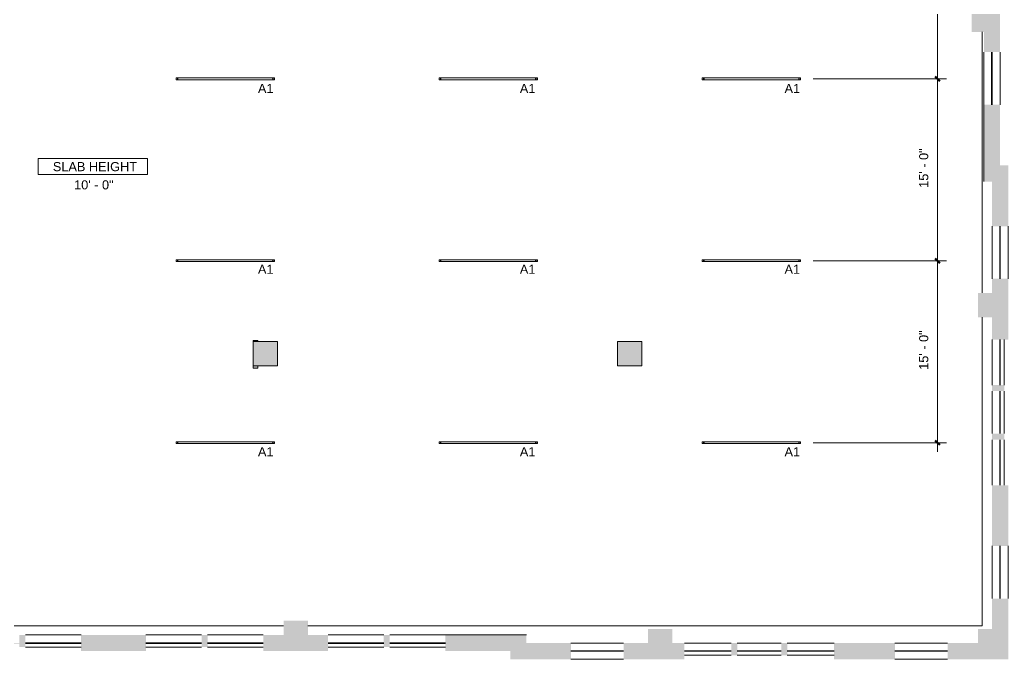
# Model space of a CAD drawing. Header units: inches. Extents: x 456 to 2535, y -5 to 2107.
# Drawn here: x 1558 to 2535, y 3 to 636 of the extents above; entities that cross this region are included whole.
import ezdxf

# ---------------------------------------------------------------- set-up
doc = ezdxf.new("R2010")
doc.units = ezdxf.units.IN
doc.header["$MEASUREMENT"] = 0
for name, color, linetype, lineweight in [('_900 AVAILABLE SPACE', 7, 'Continuous', 9), ('A-ANNO-DIMS', 211, 'Continuous', 9), ('A-ANNO-DIMS-96', 211, 'Continuous', 9), ('A-DETL-GENF', 92, 'Continuous', 9), ('A-WALL', 113, 'Continuous', 13), ('A-WALL-PATT', 111, 'Continuous', 13), ('E-LITE-EQPM', 33, 'Continuous', 9), ('E-LITE-EQPM-IDEN', 33, 'Continuous', 9), ('G-ANNO-TEXT', 231, 'Continuous', 9), ('I-WALL', 2, 'Continuous', 13), ('S-COLS', 52, 'Continuous', 13), ('Victor Bldg - 9th Floor_LINK_dwg', 8, 'Continuous', 9), ('WINDOWS', 7, 'Continuous', 9)]:
    doc.layers.add(name, color=color, linetype=linetype, lineweight=lineweight)
doc.styles.add('Arial', font='arial.ttf', dxfattribs={"height": 9})
doc.styles.add('Swis721 Lt BT', font='swissl.ttf', dxfattribs={"height": 9})
doc.dimstyles.new('OTJ_-_3_32__Linear__1_2__Tolerance', dxfattribs={"dimscale": 12, "dimtxt": 9.497835, "dimasz": 0.375, "dimexe": 0.75, "dimexo": 0.5, "dimgap": 0.5, "dimtad": 1, "dimdec": 1, "dimrnd": 0.5, "dimzin": 3, "dimdsep": 46, "dimlunit": 4, "dimtxsty": 'Swis721 Lt BT', "dimblk1": 'OBLIQUE', "dimblk2": 'OBLIQUE', "dimsah": 1, "dimcen": 0.09, "dimdle": 0.75, "dimazin": 0, "dimtfac": 1, "dimtdec": 4, "dimtix": 1, "dimtmove": 0, "dimatfit": 3, "dimfxl": 1, "dimtvp": 1, "dimfrac": 2, "dimtolj": 1, "dimtzin": 0, "dimarcsym": 2})

# ---------------------------------------------------------------- blocks, each defined once
blk = doc.blocks.new('Concrete-Rectangular-Column - 24 x 24-6985472-REFLECTED CEILING PLAN')
at = {"layer": 'S-COLS', "lineweight": 9}
blk.add_hatch(color=7, dxfattribs=at).paths.add_polyline_path([(-12, -12), (12, -12), (12, 12), (-12, 12)], flags=0)
at = {"layer": 'S-COLS', "color": 8, "lineweight": 20}
for p, q in [((-12, 12), (12, 12)), ((-12, -12), (-12, 12)), ((12, 12), (12, -12)), ((12, -12), (-12, -12))]:
    blk.add_line(p, q, dxfattribs=at)
blk = doc.blocks.new('Victor Bldg - 9th Floor_LINK_dwg-6972240-REFLECTED CEILING PLAN')
at = {"layer": '_900 AVAILABLE SPACE'}
for p, q in [((2509.26, 623.5), (2509.26, 365.5)), ((1819, 36.36), (1483, 36.36))]:
    blk.add_line(p, q, dxfattribs=at)
at = {"layer": '_900 AVAILABLE SPACE', "flags": 128}
blk.add_lwpolyline([(2509.26, 341.5), (2509.26, 36.36), (1843, 36.36)], dxfattribs=at)
at = {"layer": 'WINDOWS'}
for p, q in [((2511, 603.5), (2511, 551.5)), ((2527, 603.5), (2527, 551.5)), ((2519, 431.5), (2519, 379.5)), ((2535, 431.5), (2535, 379.5)), ((2519, 319.5), (2519, 274.5)), ((2531, 319.5), (2531, 274.5)), ((2519, 268.5), (2519, 226.5)), ((2531, 268.5), (2531, 226.5)), ((2519, 220.5), (2519, 175.5)), ((2531, 220.5), (2531, 175.5)), ((2519, 115.5), (2519, 63.5)), ((2535, 115.5), (2535, 63.5)), ((1564, 27.5), (1619, 27.5)), ((1564, 19.75), (1619, 19.75)), ((1683, 27.5), (1738, 27.5)), ((1683, 19.75), (1738, 19.75)), ((1744, 27.5), (1799, 27.5)), ((1744, 19.75), (1799, 19.75)), ((1863, 27.5), (1918, 27.5)), ((1863, 19.75), (1918, 19.75)), ((1924, 27.5), (1979, 27.5)), ((1924, 19.75), (1979, 19.75)), ((1564, 15.5), (1619, 15.5)), ((1683, 15.5), (1738, 15.5)), ((1744, 15.5), (1799, 15.5)), ((1863, 15.5), (1918, 15.5)), ((1924, 15.5), (1979, 15.5)), ((2103, 19.5), (2155, 19.5)), ((2215, 19.5), (2261.33, 19.5)), ((2267.33, 19.5), (2310.67, 19.5)), ((2316.67, 19.5), (2363, 19.5)), ((2423, 19.5), (2475, 19.5)), ((2103, 3.5), (2155, 3.5)), ((2215, 7.5), (2261.33, 7.5)), ((2267.33, 7.5), (2310.67, 7.5)), ((2316.67, 7.5), (2363, 7.5)), ((2423, 3.5), (2475, 3.5))]:
    blk.add_line(p, q, dxfattribs=at)
blk = doc.blocks.new('L-Pendant-Axis-Sculpt-Direct_Indirect - SCDI-F-8-4584194-REFLECTED CEILING PLAN')
at = {"layer": 'A-DETL-GENF'}
for p, q in [((-48.5, -0.875), (-48.5, 0.875)), ((-48.5, 0.875), (48.5, 0.875)), ((48.5, 0.875), (-48.5, 0.875)), ((-48.5, 0.875), (-48.5, -0.875)), ((48.5, 0.875), (48.5, -0.875)), ((48.5, -0.875), (48.5, 0.875)), ((48.5, -0.875), (-48.5, -0.875)), ((-48.5, -0.875), (48.5, -0.875))]:
    blk.add_line(p, q, dxfattribs=at)
for centre in [(-47, 0), (47, 0)]:
    blk.add_circle(centre, 0.25, dxfattribs=at)
blk = doc.blocks.new('DIMBLOCK7-REFLECTED CEILING PLAN')
at = {"layer": 'A-ANNO-DIMS-96'}
for p, q in [((2342.24, 757), (2474.01, 757)), ((2465.01, 757), (2342.24, 757)), ((2465.01, 757), (2465.01, 577.17)), ((2342.24, 577.17), (2474.01, 577.17)), ((2465.01, 577.17), (2342.24, 577.17))]:
    blk.add_line(p, q, dxfattribs=at)
at = {"layer": 'A-ANNO-DIMS-96', "lineweight": 50}
for p, q in [((2465.01, 757), (2462.76, 759.25)), ((2465.01, 757), (2467.26, 754.75)), ((2465.01, 577.17), (2462.76, 579.42)), ((2465.01, 577.17), (2467.26, 574.92))]:
    blk.add_line(p, q, dxfattribs=at)
at = {"layer": 'A-ANNO-DIMS-96', "color": 0, "insert": (2446.99, 649.22), "char_height": 9, "width": 42.8759, "attachment_point": 1, "rotation": 90, "line_spacing_factor": 1.005062, "style": 'Swis721 Lt BT'}
blk.add_mtext('15\' - 0"', dxfattribs=at)
blk = doc.blocks.new('_Oblique')
at = {"color": 0, "linetype": 'ByBlock', "lineweight": -2}
blk.add_line((-0.5, -0.5), (0.5, 0.5), dxfattribs=at)
blk = doc.blocks.new('DIMBLOCK8-REFLECTED CEILING PLAN')
at = {"layer": 'A-ANNO-DIMS-96'}
for p, q in [((2342.24, 577.17), (2474.01, 577.17)), ((2465.01, 577.17), (2342.24, 577.17)), ((2465.01, 577.17), (2465.01, 397.33)), ((2342.24, 397.33), (2474.01, 397.33)), ((2465.01, 397.33), (2342.24, 397.33))]:
    blk.add_line(p, q, dxfattribs=at)
at = {"layer": 'A-ANNO-DIMS-96', "lineweight": 50}
for p, q in [((2465.01, 577.17), (2462.76, 579.42)), ((2465.01, 577.17), (2467.26, 574.92)), ((2465.01, 397.33), (2462.76, 399.58)), ((2465.01, 397.33), (2467.26, 395.08))]:
    blk.add_line(p, q, dxfattribs=at)
at = {"layer": 'A-ANNO-DIMS-96', "color": 0, "insert": (2446.99, 469.39), "char_height": 9, "width": 42.8759, "attachment_point": 1, "rotation": 90, "line_spacing_factor": 1.005062, "style": 'Swis721 Lt BT'}
blk.add_mtext('15\' - 0"', dxfattribs=at)
blk = doc.blocks.new('DIMBLOCK9-REFLECTED CEILING PLAN')
at = {"layer": 'A-ANNO-DIMS-96'}
for p, q in [((2342.24, 397.33), (2474.01, 397.33)), ((2465.01, 397.33), (2342.24, 397.33)), ((2465.01, 397.33), (2465.01, 208.5)), ((2342.24, 217.5), (2474.01, 217.5)), ((2465.01, 217.5), (2342.24, 217.5))]:
    blk.add_line(p, q, dxfattribs=at)
at = {"layer": 'A-ANNO-DIMS-96', "lineweight": 50}
for p, q in [((2465.01, 397.33), (2462.76, 399.58)), ((2465.01, 397.33), (2467.26, 395.08)), ((2465.01, 217.5), (2462.76, 219.75)), ((2465.01, 217.5), (2467.26, 215.25))]:
    blk.add_line(p, q, dxfattribs=at)
at = {"layer": 'A-ANNO-DIMS-96', "color": 0, "insert": (2446.99, 289.55), "char_height": 9, "width": 42.8759, "attachment_point": 1, "rotation": 90, "line_spacing_factor": 1.005062, "style": 'Swis721 Lt BT'}
blk.add_mtext('15\' - 0"', dxfattribs=at)

msp = doc.modelspace()

# ---------------------------------------------------------------- hatches: boundary and pattern name
at = {"layer": 'A-DETL-GENF'}
h = msp.add_hatch(color=7, dxfattribs=at)
h.paths.add_polyline_path([(2179, 3.5), (2215, 3.5), (2215, 19.5), (2203, 19.5), (2203, 33.5), (2179, 33.5), (2179, 19.5), (2155, 19.5), (2155, 3.5), (2173, 3.5)], flags=0)
h.paths.add_polyline_path([(2059, 3.5), (2103, 3.5), (2103, 19.5), (2059, 19.5), (2059, 27.5), (1979, 27.5), (1979, 11.5), (2043, 11.5), (2043, 3.5)], flags=0)
h.paths.add_polyline_path([(2526.62, 3.5), (2535, 3.5), (2535, 63.5), (2519, 63.5), (2519, 33.5), (2505, 33.5), (2505, 19.5), (2475, 19.5), (2475, 3.5), (2505, 3.5)], flags=0)
h.paths.add_polyline_path([(2423, 3.5), (2423, 19.5), (2363, 19.5), (2363, 3.5)], flags=0)
h.paths.add_polyline_path([(2316.67, 7.5), (2316.67, 19.5), (2310.67, 19.5), (2310.67, 7.5)], flags=0)
h.paths.add_polyline_path([(2261.33, 7.5), (2267.33, 7.5), (2267.33, 19.5), (2261.33, 19.5), (2261.33, 11.37)], flags=0)
h.paths.add_polyline_path([(1619, 11.5), (1683, 11.5), (1683, 27.5), (1619, 27.5)], flags=0)
h.paths.add_polyline_path([(1483, 11.5), (1503, 11.5), (1503, 27.5), (1483, 27.5), (1483, 41.5), (1459, 41.5), (1459, 27.5), (1439, 27.5), (1439, 11.5), (1459, 11.5)], flags=0)
h.paths.add_polyline_path([(1863, 11.5), (1863, 27.5), (1843, 27.5), (1843, 41.5), (1819, 41.5), (1819, 27.5), (1799, 27.5), (1799, 11.5), (1843, 11.5)], flags=0)
h.paths.add_polyline_path([(1124.5, 11.5), (1143, 11.5), (1143, 27.5), (1093, 27.5), (1093, 30), (1078.5, 30), (1078.5, 41.5), (1079, 41.5), (1079, 83.5), (1063, 83.5), (1063, 14.5), (1124.5, 14.5)], flags=0)
h.paths.add_polyline_path([(1259, 11.5), (1323, 11.5), (1323, 27.5), (1259, 27.5)], flags=0)
h.paths.add_polyline_path([(1744, 15.5), (1744, 27.5), (1738, 27.5), (1738, 15.5)], flags=0)
h.paths.add_polyline_path([(1384, 15.5), (1384, 27.5), (1378, 27.5), (1378, 15.5)], flags=0)
h.paths.add_polyline_path([(1924, 15.5), (1924, 27.5), (1918, 27.5), (1918, 15.5)], flags=0)
h.paths.add_polyline_path([(1198, 15.5), (1204, 15.5), (1204, 27.5), (1198, 27.5), (1198, 19)], flags=0)
h.paths.add_polyline_path([(1558, 15.5), (1564, 15.5), (1564, 27.5), (1558, 27.5), (1558, 19)], flags=0)
h.paths.add_polyline_path([(2527.12, 115.5), (2535, 115.5), (2535, 175.5), (2519, 175.5), (2519, 115.5), (2526.62, 115.5)], flags=0)
h.paths.add_polyline_path([(1079, 135.5), (1079, 199.5), (1063, 199.5), (1063, 135.5), (1078.75, 135.5)], flags=0)
h.paths.add_polyline_path([(2526.62, 220.5), (2531, 220.5), (2531, 226.5), (2519, 226.5), (2519, 220.5)], flags=0)
h.paths.add_polyline_path([(1078.25, 251.5), (1079, 251.5), (1079, 302), (1096.5, 302), (1096.5, 333), (1049, 333), (1049, 315.5), (1019, 315.5), (1019, 299.5), (1063, 299.5), (1063, 251.5), (1071.25, 251.5)], flags=0)
h.paths.add_polyline_path([(2526.62, 268.5), (2531, 268.5), (2531, 274.5), (2519, 274.5), (2519, 268.5)], flags=0)
h.paths.add_polyline_path([(723, 299.5), (723, 315.5), (659, 315.5), (659, 299.5)], flags=0)
h.paths.add_polyline_path([(839, 299.5), (903, 299.5), (903, 315.5), (871, 315.5), (871, 329.5), (847, 329.5), (847, 315.5), (839, 315.5), (839, 307)], flags=0)
h.paths.add_polyline_path([(543, 299.5), (543, 315.5), (505, 315.5), (505, 329.5), (489, 329.5), (489, 371.5), (475, 371.5), (475, 299.5), (505, 299.5)], flags=0)
h.paths.add_polyline_path([(604, 303.5), (604, 315.5), (598, 315.5), (598, 303.5)], flags=0)
h.paths.add_polyline_path([(964, 303.5), (964, 315.5), (958, 315.5), (958, 303.5)], flags=0)
h.paths.add_polyline_path([(778, 303.5), (784, 303.5), (784, 315.5), (778, 315.5), (778, 307)], flags=0)
h.paths.add_polyline_path([(1080.98, 305.5), (1069, 305.5), (1069, 329.5), (1093, 329.5), (1093, 305.5)], flags=0)
h.paths.add_polyline_path([(2519, 319.5), (2535, 319.5), (2535, 379.5), (2519, 379.5), (2519, 365.5), (2505, 365.5), (2505, 341.5), (2519, 341.5)], flags=0)
h.paths.add_polyline_path([(475, 423.5), (491.69, 423.5), (491.69, 487.5), (475, 487.5)], flags=0)
h.paths.add_polyline_path([(2519, 431.5), (2535, 431.5), (2535, 491.5), (2527, 491.5), (2527, 551.5), (2511, 551.5), (2511, 475.5), (2519, 475.5)], flags=0)
h.paths.add_polyline_path([(479.69, 542.5), (491.69, 542.5), (491.69, 548.5), (479.69, 548.5)], flags=0)
h.paths.add_polyline_path([(475, 603.5), (491.69, 603.5), (491.69, 635.5), (505, 635.5), (505, 659.5), (491.69, 659.5), (491.69, 667.5), (475, 667.5), (475, 635.5)], flags=0)
h.paths.add_polyline_path([(2527, 603.5), (2527, 667.5), (2511, 667.5), (2511, 647.5), (2499, 647.5), (2499, 623.5), (2511, 623.5), (2511, 603.5), (2519.12, 603.5)], flags=0)
h.paths.add_polyline_path([(2511, 722.5), (2523, 722.5), (2523, 728.5), (2511, 728.5)], flags=0)
h.paths.add_polyline_path([(491.69, 722.5), (491.69, 728.5), (479.69, 728.5), (479.69, 722.5)], flags=0)
h.paths.add_polyline_path([(2511, 783.5), (2527, 783.5), (2527, 847.5), (2511, 847.5)], flags=0)
h.paths.add_polyline_path([(479.69, 783.5), (491.69, 783.5), (491.69, 847.5), (475, 847.5), (475, 783.5)], flags=0)
h.paths.add_polyline_path([(2518.62, 902.5), (2523, 902.5), (2523, 908.5), (2511, 908.5), (2511, 902.5)], flags=0)
h.paths.add_polyline_path([(491.44, 902.5), (491.69, 902.5), (491.69, 908.5), (479.69, 908.5), (479.69, 902.5)], flags=0)
h.paths.add_polyline_path([(2511, 963.5), (2527, 963.5), (2527, 1027.5), (2511, 1027.5), (2511, 1007.5), (2499, 1007.5), (2499, 983.5), (2511, 983.5)], flags=0)
h.paths.add_polyline_path([(475, 963.5), (491.69, 963.5), (491.69, 995.5), (505, 995.5), (505, 1019.5), (491.69, 1019.5), (491.69, 1027.5), (475, 1027.5), (475, 995.5)], flags=0)
h.paths.add_polyline_path([(2511, 1082.5), (2523, 1082.5), (2523, 1088.5), (2511, 1088.5)], flags=0)
h.paths.add_polyline_path([(491.69, 1082.5), (491.69, 1088.5), (479.69, 1088.5), (479.69, 1082.5)], flags=0)
h.paths.add_polyline_path([(475, 1143.5), (491.69, 1143.5), (491.69, 1207.5), (475, 1207.5)], flags=0)
h.paths.add_polyline_path([(2511, 1143.5), (2527, 1143.5), (2527, 1207.5), (2511, 1207.5)], flags=0)
h.paths.add_polyline_path([(2523, 1262.5), (2523, 1268.5), (2511, 1268.5), (2511, 1262.5)], flags=0)
h.paths.add_polyline_path([(479.69, 1262.5), (491.69, 1262.5), (491.69, 1268.5), (479.69, 1268.5)], flags=0)
h.paths.add_polyline_path([(491.69, 1323.5), (491.69, 1355.5), (505, 1355.5), (505, 1379.5), (491.69, 1379.5), (491.69, 1387.5), (475, 1387.5), (475, 1323.5), (479.69, 1323.5)], flags=0)
h.paths.add_polyline_path([(2511.25, 1323.5), (2527, 1323.5), (2527, 1387.5), (2511, 1387.5), (2511, 1367.5), (2499, 1367.5), (2499, 1343.5), (2511, 1343.5), (2511, 1323.5)], flags=0)
h.paths.add_polyline_path([(2511.25, 1442.5), (2523, 1442.5), (2523, 1448.5), (2511, 1448.5), (2511, 1442.5)], flags=0)
h.paths.add_polyline_path([(479.69, 1442.5), (491.69, 1442.5), (491.69, 1448.5), (479.69, 1448.5)], flags=0)
h.paths.add_polyline_path([(2511, 1503.5), (2527, 1503.5), (2527, 1567.5), (2511, 1567.5), (2511, 1551.51)], flags=0)
h.paths.add_polyline_path([(491.69, 1503.5), (491.69, 1567.5), (475, 1567.5), (475, 1503.5)], flags=0)
h.paths.add_polyline_path([(2511.25, 1622.5), (2523, 1622.5), (2523, 1628.5), (2511, 1628.5), (2511, 1622.5)], flags=0)
h.paths.add_polyline_path([(479.69, 1622.5), (491.69, 1622.5), (491.69, 1628.5), (479.69, 1628.5)], flags=0)
h.paths.add_polyline_path([(475, 1683.5), (491.69, 1683.5), (491.69, 1715.5), (505, 1715.5), (505, 1739.5), (491.69, 1739.5), (491.69, 1747.5), (475, 1747.5), (475, 1715.5)], flags=0)
h.paths.add_polyline_path([(2511, 1683.5), (2527, 1683.5), (2527, 1747.5), (2511, 1747.5), (2511, 1727.5), (2499, 1727.5), (2499, 1703.5), (2511, 1703.5)], flags=0)
h.paths.add_polyline_path([(2523, 1802.5), (2523, 1808.5), (2511, 1808.5), (2511, 1802.5)], flags=0)
h.paths.add_polyline_path([(491.69, 1802.5), (491.69, 1808.5), (479.69, 1808.5), (479.69, 1802.5), (491.44, 1802.5)], flags=0)
h.paths.add_polyline_path([(2523, 1863.5), (2527, 1863.5), (2527, 1927.5), (2511, 1927.5), (2511, 1863.5)], flags=0)
h.paths.add_polyline_path([(483.47, 1863.5), (491.69, 1863.5), (491.69, 1927.5), (475, 1927.5), (475, 1863.5)], flags=0)
h.paths.add_polyline_path([(2511, 1979.5), (2527, 1979.5), (2527, 2043.5), (2523, 2043.5), (2523, 2051.5), (2459, 2051.5), (2459, 2035.5), (2497, 2035.5), (2497, 2021.5), (2511, 2021.5)], flags=0)
h.paths.add_polyline_path([(491.69, 1979.5), (491.69, 2021.25), (514, 2021.25), (514, 2035.5), (543, 2035.5), (543, 2051.5), (475, 2051.5), (475, 1979.5), (491.44, 1979.5)], flags=0)
h.paths.add_polyline_path([(1783, 2021.5), (1783, 2035.5), (1803, 2035.5), (1803, 2051.5), (1739, 2051.5), (1739, 2035.5), (1759, 2035.5), (1759, 2021.5)], flags=0)
h.paths.add_polyline_path([(1399, 2021.5), (1423, 2021.5), (1423, 2035.5), (1443, 2035.5), (1443, 2051.5), (1379, 2051.5), (1379, 2035.5), (1399, 2035.5)], flags=0)
h.paths.add_polyline_path([(1063, 2021.5), (1063, 2035.5), (1083, 2035.5), (1083, 2051.5), (1019, 2051.5), (1019, 2035.5), (1039, 2035.5), (1039, 2021.5), (1045.5, 2021.5)], flags=0)
h.paths.add_polyline_path([(2119.34, 2021.5), (2143.34, 2021.5), (2143.34, 2035.5), (2163, 2035.5), (2163, 2051.5), (2099, 2051.5), (2099, 2035.5), (2119.34, 2035.5)], flags=0)
h.paths.add_polyline_path([(679, 2021.5), (703, 2021.5), (703, 2035.5), (723, 2035.5), (723, 2051.5), (659, 2051.5), (659, 2035.5), (679, 2035.5)], flags=0)
h.paths.add_polyline_path([(2398, 2035.5), (2404, 2035.5), (2404, 2047.5), (2398, 2047.5)], flags=0)
h.paths.add_polyline_path([(598, 2035.5), (604, 2035.5), (604, 2047.5), (598, 2047.5)], flags=0)
h.paths.add_polyline_path([(2343, 2035.5), (2343, 2051.5), (2279, 2051.5), (2279, 2035.5), (2329.75, 2035.5)], flags=0)
h.paths.add_polyline_path([(1678, 2035.5), (1684, 2035.5), (1684, 2047.5), (1678, 2047.5)], flags=0)
h.paths.add_polyline_path([(1983, 2035.5), (1983, 2051.5), (1919, 2051.5), (1919, 2035.5), (1972.76, 2035.5)], flags=0)
h.paths.add_polyline_path([(2044, 2035.5), (2044, 2047.5), (2038, 2047.5), (2038, 2035.5)], flags=0)
h.paths.add_polyline_path([(1858, 2035.5), (1864, 2035.5), (1864, 2047.5), (1858, 2047.5)], flags=0)
h.paths.add_polyline_path([(1504, 2035.5), (1504, 2047.5), (1498, 2047.5), (1498, 2035.5), (1499.61, 2035.5)], flags=0)
h.paths.add_polyline_path([(784, 2035.5), (784, 2047.5), (778, 2047.5), (778, 2035.5)], flags=0)
h.paths.add_polyline_path([(1199, 2035.5), (1263, 2035.5), (1263, 2051.5), (1199, 2051.5), (1199, 2035.75)], flags=0)
h.paths.add_polyline_path([(903, 2035.5), (903, 2051.5), (839, 2051.5), (839, 2035.5), (853, 2035.5)], flags=0)
h.paths.add_polyline_path([(1318, 2035.5), (1324, 2035.5), (1324, 2047.5), (1318, 2047.5)], flags=0)
h.paths.add_polyline_path([(958, 2035.5), (964, 2035.5), (964, 2047.5), (958, 2047.5)], flags=0)
h.paths.add_polyline_path([(1559, 2035.5), (1623, 2035.5), (1623, 2051.5), (1559, 2051.5)], flags=0)
h.paths.add_polyline_path([(2218, 2035.5), (2224, 2035.5), (2224, 2047.5), (2218, 2047.5)], flags=0)
h.paths.add_polyline_path([(1144, 2035.5), (1144, 2047.5), (1138, 2047.5), (1138, 2035.5)], flags=0)
at = {"layer": 'A-WALL-PATT', "lineweight": 9}
for points in [[(2519.12, 551.5), (2519.12, 603.5), (2518.62, 603.5), (2518.62, 551.5)], [(2527.12, 379.5), (2527.12, 431.5), (2526.62, 431.5), (2526.62, 379.5)], [(2527.12, 63.5), (2527.12, 115.5), (2526.62, 115.5), (2526.62, 63.5)], [(2149, 11.37), (2155, 11.37), (2155, 11.87), (2103, 11.87), (2103, 11.37)], [(2475, 11.37), (2475, 11.87), (2423, 11.87), (2423, 11.37)]]:
    msp.add_hatch(color=7, dxfattribs=at).paths.add_polyline_path(points, flags=0)
h = msp.add_hatch(color=7, dxfattribs=at)
h.paths.add_polyline_path([(1789, 291.12), (1793.63, 291.12), (1793.63, 293.5), (1789, 293.5)], flags=0)
h.paths.add_polyline_path([(1793.63, 317.5), (1793.63, 318.5), (1789, 318.5), (1789, 317.5)], flags=0)
h = msp.add_hatch(color=7, dxfattribs=at)
h.paths.add_polyline_path([(2527.12, 175.5), (2527.12, 220.5), (2526.62, 220.5), (2526.62, 175.5)], flags=0)
h.paths.add_polyline_path([(2527.12, 226.5), (2527.12, 268.5), (2526.62, 268.5), (2526.62, 226.5)], flags=0)
h.paths.add_polyline_path([(2526.62, 274.5), (2527.12, 274.5), (2527.12, 319.5), (2526.62, 319.5)], flags=0)
h = msp.add_hatch(color=7, dxfattribs=at)
h.paths.add_polyline_path([(1549.85, 19), (1558, 19), (1558, 19.5), (1503, 19.5), (1503, 19)], flags=0)
h.paths.add_polyline_path([(1564, 19), (1619, 19), (1619, 19.5), (1564, 19.5)], flags=0)
h = msp.add_hatch(color=7, dxfattribs=at)
h.paths.add_polyline_path([(1738, 19), (1738, 19.5), (1683, 19.5), (1683, 19), (1712.93, 19)], flags=0)
h.paths.add_polyline_path([(1799, 19), (1799, 19.5), (1744, 19.5), (1744, 19), (1789, 19)], flags=0)
h = msp.add_hatch(color=7, dxfattribs=at)
h.paths.add_polyline_path([(1924, 19), (1979, 19), (1979, 19.5), (1924, 19.5)], flags=0)
h.paths.add_polyline_path([(1918, 19), (1918, 19.5), (1863, 19.5), (1863, 19)], flags=0)
h = msp.add_hatch(color=7, dxfattribs=at)
h.paths.add_polyline_path([(2363, 11.37), (2363, 11.87), (2316.67, 11.87), (2316.67, 11.37), (2329.75, 11.37)], flags=0)
h.paths.add_polyline_path([(2232.75, 11.37), (2261.33, 11.37), (2261.33, 11.87), (2215, 11.87), (2215, 11.37)], flags=0)
h.paths.add_polyline_path([(2267.33, 11.37), (2310.67, 11.37), (2310.67, 11.87), (2267.33, 11.87)], flags=0)

# ---------------------------------------------------------------- linework, layer by layer
at = {"layer": 'A-WALL', "color": 8, "lineweight": 20}
for p, q in [((1789, 317.5), (1789, 318.5)), ((1789, 318.5), (1793.63, 318.5)), ((1793.63, 318.5), (1793.63, 317.5)), ((1789, 291.12), (1789, 293.5)), ((1793.63, 293.5), (1793.63, 291.12)), ((1793.63, 291.12), (1789, 291.12))]:
    msp.add_line(p, q, dxfattribs=at)
at = {"layer": 'G-ANNO-TEXT', "color": 7, "flags": 128}
msp.add_lwpolyline([(1576.44, 498.48), (1684.71, 498.48), (1684.71, 482.46), (1576.44, 482.46)], close=True, dxfattribs=at)
at = {"layer": 'I-WALL', "color": 8, "lineweight": 20}
for p, q in [((2518.62, 551.5), (2518.62, 603.5)), ((2519.12, 603.5), (2519.12, 551.5)), ((2526.62, 379.5), (2526.62, 431.5)), ((2527.12, 431.5), (2527.12, 379.5)), ((2526.62, 274.5), (2526.62, 319.5)), ((2527.12, 319.5), (2527.12, 274.5)), ((2526.62, 226.5), (2526.62, 268.5)), ((2527.12, 268.5), (2527.12, 226.5)), ((2526.62, 175.5), (2526.62, 220.5)), ((2527.12, 220.5), (2527.12, 175.5)), ((2526.62, 63.5), (2526.62, 115.5)), ((2527.12, 115.5), (2527.12, 63.5)), ((1564, 19.5), (1619, 19.5)), ((1619, 19), (1564, 19)), ((1683, 19.5), (1738, 19.5)), ((1738, 19), (1683, 19)), ((1744, 19.5), (1799, 19.5)), ((1799, 19), (1744, 19)), ((1863, 19.5), (1918, 19.5)), ((1918, 19), (1863, 19)), ((1924, 19.5), (1979, 19.5)), ((1979, 19), (1924, 19)), ((2103, 11.87), (2155, 11.87)), ((2155, 11.37), (2103, 11.37)), ((2215, 11.87), (2261.33, 11.87)), ((2261.33, 11.37), (2215, 11.37)), ((2267.33, 11.87), (2310.67, 11.87)), ((2310.67, 11.37), (2267.33, 11.37)), ((2316.67, 11.87), (2363, 11.87)), ((2363, 11.37), (2316.67, 11.37)), ((2423, 11.87), (2475, 11.87)), ((2475, 11.37), (2423, 11.37))]:
    msp.add_line(p, q, dxfattribs=at)
at = {"layer": 'I-WALL'}
for p, q in [((2510.75, 475.5), (2510.75, 551.5)), ((2510.75, 551.5), (2511, 551.5)), ((2511, 475.5), (2510.75, 475.5)), ((1979, 27.5), (1979, 27.75)), ((1979, 27.75), (2059, 27.75)), ((2059, 27.75), (2059, 27.5))]:
    msp.add_line(p, q, dxfattribs=at)

# ---------------------------------------------------------------- block references
at = {"layer": 'E-LITE-EQPM', "extrusion": (0, 0, -1)}
for p in [(-1761.43, 577.17), (-2021.26, 577.17), (-2281.25, 577.17), (-1761.43, 397.33), (-2021.26, 397.33), (-2281.25, 397.33), (-1761.43, 217.5), (-2021.26, 217.5), (-2281.25, 217.5)]:
    msp.add_blockref('L-Pendant-Axis-Sculpt-Direct_Indirect - SCDI-F-8-4584194-REFLECTED CEILING PLAN', p, dxfattribs=at)
at = {"layer": 'S-COLS', "lineweight": 9}
for p in [(1801, 305.5), (2161, 305.5)]:
    msp.add_blockref('Concrete-Rectangular-Column - 24 x 24-6985472-REFLECTED CEILING PLAN', p, dxfattribs=at)
at = {"layer": 'Victor Bldg - 9th Floor_LINK_dwg', "color": 7}
msp.add_blockref('Victor Bldg - 9th Floor_LINK_dwg-6972240-REFLECTED CEILING PLAN', (0, 0), dxfattribs=at)

# ---------------------------------------------------------------- texts
at = {"layer": 'E-LITE-EQPM-IDEN', "char_height": 9, "width": 18.786, "attachment_point": 1, "style": 'Arial'}
for insert in [(1793.7, 572.06), (2052.45, 572.06), (2313.98, 572.06), (1793.7, 393.41), (2052.45, 393.41), (2313.98, 393.41), (1793.7, 213.06), (2052.45, 213.06), (2313.98, 213.06)]:
    msp.add_mtext('A1', dxfattribs=dict(at, insert=insert))
at = {"layer": 'G-ANNO-TEXT', "color": 7, "char_height": 9, "attachment_point": 1, "style": 'Swis721 Lt BT'}
for s, insert, width in [('SLAB HEIGHT', (1591.06, 494.85), 95.748), ('10\' - 0"', (1612.06, 476.85), 44.541)]:
    msp.add_mtext(s, dxfattribs=dict(at, insert=insert, width=width))

# ---------------------------------------------------------------- dimensions: what is measured, and where the dimension line sits
at = {"layer": 'A-ANNO-DIMS'}
for base, p1, p2, picture, middle in [((2465.01, 577.17), (2336.24, 757), (2336.24, 577.17), 'DIMBLOCK7-REFLECTED CEILING PLAN', (2454.38, 667.08)), ((2465.01, 397.33), (2336.24, 577.17), (2336.24, 397.33), 'DIMBLOCK8-REFLECTED CEILING PLAN', (2454.38, 487.25)), ((2465.01, 217.5), (2336.24, 397.33), (2336.24, 217.5), 'DIMBLOCK9-REFLECTED CEILING PLAN', (2454.38, 307.42))]:
    dim = msp.add_linear_dim(base=base, p1=p1, p2=p2, angle=90, dimstyle='OTJ_-_3_32__Linear__1_2__Tolerance', override={"dimpost": '<>', "dimfxl": 179.833333}, dxfattribs=at)
    dim.commit()
    dim.dimension.update_dxf_attribs({"geometry": picture, "text_midpoint": middle})

doc.saveas('drawing.dxf')
